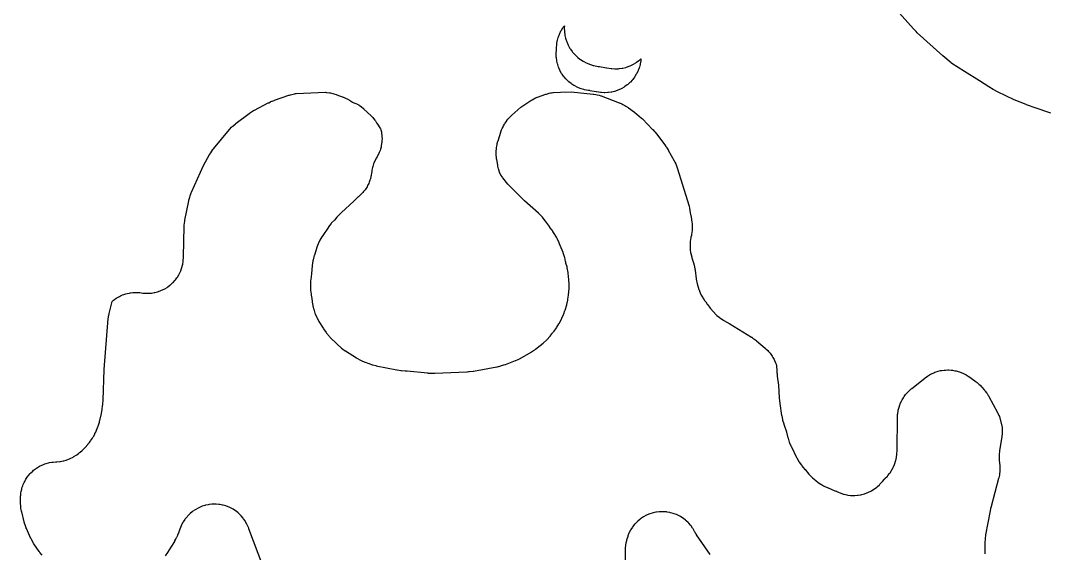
# Model space of a CAD drawing. Header units: millimetres. Extents: x 0 to 300, y 0 to 300.
# Drawn here: x 115.1 to 208.8, y 149.5 to 198.2 of the extents above; entities that cross this region are included whole.
import ezdxf

# ---------------------------------------------------------------- set-up
doc = ezdxf.new("R2010")
doc.units = ezdxf.units.MM
doc.layers.add('CUT', color=7, linetype='CONTINUOUS')

msp = doc.modelspace()

# ---------------------------------------------------------------- linework, layer by layer
at = {"layer": 'CUT'}
for points in [[(209.149, 189.6912), (207.6354, 190.2084), (207.1083, 190.4105), (206.9392, 190.4753), (206.8915, 190.4936), (205.8064, 190.9097), (204.2759, 191.644), (203.9035, 191.8727), (203.4991, 192.1209), (202.628, 192.6558), (201.2584, 193.4967), (200.1299, 194.2485), (200.0958, 194.2722), (200.0419, 194.311), (199.2997, 194.9333), (196.9459, 197.0538), (196.8531, 197.1567), (196.815, 197.1989), (196.6203, 197.4145), (195.0663, 199.1359)], [(117.0574, 149.3334), (116.8477, 149.5916), (116.8002, 149.6545), (116.7949, 149.6619), (116.7897, 149.6693), (116.3058, 150.3691), (116.2965, 150.3828), (116.2731, 150.4177), (116.2243, 150.4974), (116.0476, 150.8144), (116.0086, 150.8911), (116.0044, 150.9001), (116.0003, 150.9091), (115.6133, 151.7659), (115.6062, 151.7818), (115.5888, 151.8221), (115.5537, 151.9135), (115.433, 152.2741), (115.4078, 152.3606), (115.4053, 152.3707), (115.4028, 152.3807), (115.1845, 153.2926), (115.1802, 153.3112), (115.165, 153.3801), (115.153, 153.4421), (115.1229, 153.6254), (115.1119, 153.714), (115.0961, 153.9009), (115.0928, 153.9549), (115.0915, 153.9887), (115.0912, 154.0001), (115.0798, 154.4202), (115.0797, 154.4763), (115.0851, 154.7194), (115.0932, 154.8314), (115.1191, 155.0449), (115.1381, 155.1556), (115.1849, 155.3655), (115.2147, 155.4737), (115.2819, 155.678), (115.3222, 155.7828), (115.4092, 155.9795), (115.4596, 156.0798), (115.5655, 156.267), (115.6255, 156.3619), (115.7493, 156.5377), (115.8184, 156.6262), (115.9589, 156.789), (116.0364, 156.8703), (116.1922, 157.0185), (116.2773, 157.0918), (116.4469, 157.224), (116.5388, 157.2885), (116.7206, 157.4033), (116.8184, 157.4585), (117.0107, 157.5549), (117.1134, 157.6002), (117.3142, 157.6772), (117.4209, 157.7122), (117.6283, 157.7691), (117.7379, 157.7934), (117.9499, 157.8296), (118.0613, 157.8431), (118.3108, 157.8607), (118.3255, 157.8616), (118.3579, 157.8635), (118.392, 157.8662), (118.6712, 157.895), (118.7383, 157.9049), (118.9625, 157.9485), (119.0284, 157.9644), (119.2478, 158.0277), (119.312, 158.0494), (119.553, 158.1429), (119.6174, 158.1714), (119.8746, 158.2997), (119.9383, 158.3354), (120.1467, 158.4658), (120.2067, 158.5074), (120.4016, 158.6572), (120.4483, 158.6968), (120.472, 158.7126), (120.5301, 158.7553), (120.7184, 158.9082), (120.7721, 158.9562), (120.9452, 159.1263), (120.9941, 159.1792), (121.2127, 159.4391), (121.2352, 159.4672), (121.3635, 159.6353), (121.4309, 159.7126), (121.4821, 159.7783), (121.6421, 160.0086), (121.6858, 160.0794), (121.7204, 160.1432), (121.7223, 160.146), (121.7668, 160.2205), (121.869, 160.4167), (121.8732, 160.4244), (121.8798, 160.4374), (121.9528, 160.5774), (121.9872, 160.6534), (122.0319, 160.7685), (122.1467, 161.0479), (122.1733, 161.1237), (122.2795, 161.4875), (122.2897, 161.5264), (122.4631, 162.2629), (122.4703, 162.2971), (122.5309, 162.6208), (122.5406, 162.69), (122.5657, 162.9578), (122.5879, 163.0881), (122.5962, 163.1536), (122.6218, 163.4641), (122.6238, 163.4971), (122.7325, 166.297), (123.094, 170.9532), (123.0956, 170.9725), (123.1033, 171.0539), (123.1093, 171.0941), (123.1145, 171.1262), (123.1252, 171.1867), (123.1313, 171.2184), (123.1629, 171.3716), (123.1698, 171.4032), (123.4331, 172.5179), (123.5656, 172.6283), (123.6536, 172.6947), (123.8281, 172.8136), (123.922, 172.8712), (124.1072, 172.9726), (124.2063, 173.0208), (124.4004, 173.1039), (124.5037, 173.1424), (124.705, 173.2063), (124.8115, 173.2346), (125.0179, 173.2788), (125.1267, 173.2967), (125.3365, 173.3208), (125.4464, 173.328), (125.6575, 173.3318), (125.7677, 173.3284), (125.9784, 173.3117), (126.0873, 173.2977), (126.2461, 173.2696), (126.319, 173.2602), (126.3924, 173.258), (126.4656, 173.2593), (126.5221, 173.2589), (126.6556, 173.2547), (126.7283, 173.2559), (126.9731, 173.2716), (127.0454, 173.2797), (127.2875, 173.3188), (127.3587, 173.3338), (127.5959, 173.3959), (127.6654, 173.4176), (127.8956, 173.5021), (127.9626, 173.5304), (128.1837, 173.6365), (128.2477, 173.671), (128.4577, 173.7978), (128.5181, 173.8383), (128.7149, 173.9846), (128.7712, 174.0307), (128.9531, 174.1951), (129.0047, 174.2465), (129.1701, 174.4275), (129.2166, 174.4835), (129.3639, 174.6796), (129.4047, 174.7398), (129.5326, 174.949), (129.5675, 175.0129), (129.6748, 175.2334), (129.7035, 175.3003), (129.7892, 175.53), (129.8113, 175.5994), (129.8746, 175.8363), (129.89, 175.9074), (129.9304, 176.1493), (129.9389, 176.2216), (129.9627, 176.5639), (129.9644, 176.6002), (130.0236, 179.3404), (130.0241, 179.3566), (130.0256, 179.3973), (130.0324, 179.4879), (130.0731, 179.8383), (130.0858, 179.921), (130.0876, 179.9305), (130.0894, 179.9399), (130.4429, 181.7086), (130.4575, 181.7722), (130.5287, 182.0458), (130.5687, 182.17), (130.6707, 182.4337), (130.696, 182.4939), (131.8007, 184.9257), (132.3479, 185.9238), (132.3564, 185.939), (132.3739, 185.9698), (132.4446, 186.0812), (132.6447, 186.3722), (132.6985, 186.4441), (132.705, 186.4522), (132.7115, 186.4602), (134.1573, 188.2109), (134.3519, 188.4129), (134.3661, 188.4274), (134.4116, 188.4729), (134.4757, 188.5324), (134.7225, 188.7443), (134.7764, 188.7878), (135.9442, 189.6735), (135.957, 189.6831), (135.9899, 189.7073), (136.0638, 189.7573), (136.3562, 189.9393), (136.4271, 189.9799), (136.4355, 189.9844), (136.4439, 189.9887), (137.7033, 190.639), (137.7391, 190.6567), (137.9135, 190.7391), (137.9499, 190.7555), (138.0198, 190.7857), (138.0568, 190.8008), (138.2365, 190.8708), (138.274, 190.8847), (139.5701, 191.3381), (139.5872, 191.3439), (139.6303, 191.3583), (139.7278, 191.3859), (140.111, 191.4763), (140.2026, 191.494), (140.2132, 191.4956), (140.2238, 191.4972), (140.247, 191.5004), (142.9311, 191.6096), (143.0066, 191.6037), (143.0595, 191.5983), (143.288, 191.5695), (143.3928, 191.5513), (143.5917, 191.5072), (143.6943, 191.4793), (143.9136, 191.4086), (143.9638, 191.3912), (144.5298, 191.1791), (144.5832, 191.1576), (144.8119, 191.0585), (144.915, 191.0074), (145.1074, 190.8998), (145.2048, 190.8387), (145.3802, 190.7159), (145.4507, 190.6721), (145.5254, 190.6362), (145.6036, 190.6087), (145.7992, 190.5518), (145.8282, 190.5417), (145.9642, 190.4512), (145.9774, 190.4423), (146.0104, 190.4197), (146.082, 190.3664), (146.3517, 190.1486), (146.4137, 190.0948), (146.4206, 190.0883), (146.4275, 190.0818), (147.0524, 189.4884), (147.0874, 189.4537), (147.2356, 189.3002), (147.3009, 189.2264), (147.4198, 189.0799), (147.4785, 189.0008), (147.5981, 188.8241), (147.6249, 188.7827), (147.9455, 188.262), (147.9785, 188.2048), (147.9942, 188.1755), (148.0334, 187.9951), (148.0515, 187.8866), (148.0761, 187.6773), (148.0837, 187.5675), (148.088, 187.3568), (148.085, 187.2469), (148.069, 187.0367), (148.0553, 186.9276), (148.0192, 186.7199), (147.9951, 186.6126), (147.9391, 186.4094), (147.9047, 186.3049), (147.8294, 186.1081), (147.7851, 186.0074), (147.6877, 185.8118), (147.6332, 185.7146), (147.553, 185.5867), (147.5169, 185.5223), (147.5093, 185.507), (147.4923, 185.4705), (147.3502, 185.1433), (147.3233, 185.0716), (147.2449, 184.8261), (147.2253, 184.7521), (147.172, 184.4998), (147.16, 184.4242), (147.1492, 184.3236), (147.1417, 184.2673), (147.1031, 184.0242), (147.0798, 183.9131), (147.0244, 183.7025), (146.9901, 183.5942), (146.9141, 183.3903), (146.8692, 183.2859), (146.7732, 183.0905), (146.7182, 182.9912), (146.6032, 182.8063), (146.5385, 182.7129), (146.4058, 182.5404), (146.3321, 182.454), (146.181, 182.2936), (146.1333, 182.254), (146.1026, 182.2272), (145.9332, 182.0708), (145.9184, 182.0567), (145.517, 181.6657), (144.3822, 180.6317), (144.3654, 180.6159), (144.1784, 180.4348), (144.1463, 180.4018), (143.9706, 180.2098), (143.9553, 180.1925), (143.7395, 179.9418), (143.4898, 179.6752), (143.4381, 179.6137), (143.2098, 179.3114), (143.1865, 179.2787), (142.6183, 178.4371), (142.5989, 178.407), (142.4233, 178.1184), (142.389, 178.0555), (142.2835, 177.8384), (142.2552, 177.7725), (142.1368, 177.4561), (142.125, 177.4223), (141.9088, 176.7493), (141.8964, 176.7067), (141.7919, 176.3018), (141.7748, 176.2147), (141.7183, 175.8005), (141.7135, 175.7563), (141.6607, 175.074), (141.6102, 174.7646), (141.6048, 174.7252), (141.5639, 174.3535), (141.5594, 174.2743), (141.5581, 174.0071), (141.5587, 173.9938), (141.5567, 173.8002), (141.5575, 173.7569), (141.566, 173.5768), (141.5689, 173.5374), (141.6057, 173.1662), (141.6176, 173.088), (141.6808, 172.7815), (141.7108, 172.4996), (141.7203, 172.4363), (141.7774, 172.14), (141.7841, 172.1087), (141.8455, 171.8495), (141.8558, 171.8105), (141.9628, 171.4459), (141.9896, 171.3698), (142.0932, 171.119), (142.1279, 171.0462), (142.3093, 170.7124), (142.3295, 170.6775), (142.7119, 170.0549), (142.7362, 170.0179), (142.9748, 169.6758), (143.0295, 169.6063), (143.3062, 169.2944), (143.3365, 169.2622), (144.0013, 168.5952), (144.0322, 168.5659), (144.3304, 168.2984), (144.3968, 168.2453), (144.7229, 168.0129), (144.7582, 167.9892), (145.7673, 167.3519), (145.8002, 167.3323), (146.1146, 167.1553), (146.183, 167.1211), (146.5135, 166.9766), (146.549, 166.9622), (146.8754, 166.8386), (146.9048, 166.8282), (147.1836, 166.7355), (147.2435, 166.7183), (147.529, 166.6488), (147.5594, 166.6421), (149.4441, 166.2643), (149.4778, 166.2584), (149.7969, 166.2093), (149.8649, 166.2019), (150.187, 166.1817), (150.2212, 166.1803), (150.3718, 166.1777), (152.2515, 165.9762), (152.2805, 165.9737), (152.5539, 165.9549), (152.612, 165.9532), (152.8861, 165.9554), (152.9152, 165.9562), (155.8379, 166.0913), (155.8632, 166.0929), (155.8665, 166.0932), (155.9916, 166.0972), (156.0666, 166.1033), (156.418, 166.1496), (156.4552, 166.1554), (158.5833, 166.5434), (158.6179, 166.5505), (158.9426, 166.6255), (159.0107, 166.6446), (159.3271, 166.7494), (159.3603, 166.7613), (160.2835, 167.1156), (160.3126, 167.1274), (160.5842, 167.2447), (160.6408, 167.272), (160.9018, 167.4113), (160.9292, 167.4267), (161.7078, 167.8845), (161.7324, 167.8997), (161.9166, 168.0176), (161.9659, 168.0481), (162.0417, 168.1014), (162.0966, 168.1454), (162.2274, 168.2439), (162.2501, 168.2617), (162.7949, 168.7057), (162.8247, 168.7313), (163.0987, 168.9792), (163.1541, 169.0347), (163.4011, 169.3095), (163.4265, 169.3394), (163.46, 169.3807), (163.4676, 169.3891), (163.6275, 169.5839), (163.6602, 169.628), (163.7741, 169.7686), (163.7972, 169.7987), (164.008, 170.0874), (164.0496, 170.1507), (164.2306, 170.459), (164.249, 170.4921), (164.4948, 170.9631), (164.5107, 170.9955), (164.6536, 171.3042), (164.6808, 171.3711), (164.7938, 171.6919), (164.8049, 171.7262), (164.9484, 172.205), (164.9591, 172.2448), (165.0502, 172.6219), (165.0651, 172.7028), (165.1149, 173.0875), (165.119, 173.1284), (165.1621, 173.7063), (165.1639, 173.7403), (165.1734, 174.0609), (165.1724, 174.1289), (165.1532, 174.449), (165.1504, 174.4829), (165.0864, 175.0925), (165.0802, 175.1384), (165.0082, 175.5688), (164.9874, 175.6591), (164.8808, 176.0195), (164.8613, 176.1267), (164.8535, 176.1643), (164.7706, 176.5174), (164.7492, 176.5913), (164.6311, 176.9342), (164.6176, 176.9702), (164.2689, 177.837), (164.2516, 177.8768), (164.0775, 178.2468), (164.0362, 178.3231), (164.0084, 178.3681), (163.9032, 178.5674), (163.8681, 178.6272), (163.6897, 178.9014), (163.6701, 178.9301), (163.6327, 178.9881), (163.6093, 179.0224), (163.4258, 179.2756), (163.4077, 179.2997), (163.3765, 179.3392), (163.0088, 179.8518), (162.9835, 179.885), (162.7366, 180.1919), (162.6807, 180.2541), (162.4017, 180.532), (162.3713, 180.5606), (161.1037, 181.6914), (160.5962, 182.1819), (159.6861, 183.092), (159.5729, 183.2106), (159.1109, 183.8092), (159.0797, 183.8516), (158.9488, 184.0385), (158.8925, 184.1274), (158.8461, 184.2086), (158.8411, 184.2203), (158.8033, 184.3228), (158.7404, 184.5223), (158.7126, 184.6279), (158.6634, 184.8593), (158.6533, 184.913), (158.5581, 185.4965), (158.555, 185.5168), (158.5442, 185.5914), (158.5365, 185.6584), (158.5198, 185.8563), (158.5157, 185.9517), (158.5156, 186.1522), (158.517, 186.21), (158.5188, 186.2461), (158.5195, 186.2583), (158.5241, 186.3347), (158.5279, 186.3816), (158.5487, 186.5842), (158.5621, 186.6773), (158.5951, 186.8544), (158.6162, 186.946), (158.6699, 187.1425), (158.6832, 187.1876), (158.9298, 187.9621), (158.948, 188.0146), (159.0061, 188.1705), (159.0064, 188.1713), (159.0338, 188.2372), (159.06, 188.2954), (159.1418, 188.4646), (159.1844, 188.5443), (159.2802, 188.708), (159.309, 188.7546), (159.3277, 188.7833), (159.334, 188.7928), (159.4808, 189.0132), (159.4865, 189.0216), (159.5884, 189.1529), (159.678, 189.2551), (159.8849, 189.4645), (159.9342, 189.5115), (160.7661, 190.2587), (160.7762, 190.2676), (161.6795, 190.8608), (161.693, 190.8695), (161.7271, 190.8912), (161.8049, 190.9366), (162.1009, 191.0936), (162.1915, 191.1316), (162.2421, 191.1515), (162.2741, 191.1631), (162.2849, 191.167), (163.0353, 191.432), (163.0942, 191.451), (163.3515, 191.5265), (163.472, 191.5548), (163.5573, 191.57), (163.6862, 191.5861), (163.7502, 191.5923), (164.3793, 191.6352), (165.3665, 191.6487), (167.3701, 191.44), (167.4181, 191.434), (167.6256, 191.4035), (167.7206, 191.3853), (167.9012, 191.3428), (167.9132, 191.3394), (168.0659, 191.2889), (168.1103, 191.2732), (169.7305, 190.6614), (169.78, 190.6414), (169.9922, 190.5497), (170.0881, 190.5029), (170.2674, 190.4046), (170.3584, 190.3489), (170.5499, 190.2193), (170.5934, 190.1884), (171.1328, 189.7851), (171.7844, 189.2461), (171.8499, 189.192), (171.8634, 189.1808), (171.8676, 189.1773), (172.8, 188.2261), (172.8253, 188.1994), (172.9456, 188.0686), (172.97, 188.0411), (173.0152, 187.9886), (173.0386, 187.9606), (173.1495, 187.8231), (173.172, 187.7943), (173.8794, 186.8574), (173.9031, 186.8249), (174.0147, 186.6657), (174.0372, 186.6323), (174.079, 186.568), (174.1004, 186.5339), (174.2005, 186.3672), (174.2206, 186.3324), (174.7584, 185.3609), (174.7672, 185.3446), (174.7994, 185.2841), (174.8268, 185.2292), (174.9029, 185.0656), (174.9365, 184.9855), (175.0006, 184.815), (175.0179, 184.7653), (175.0281, 184.734), (175.0314, 184.7235), (176.1353, 181.1988), (176.1657, 181.0198), (176.2345, 180.6136), (176.3059, 180.1922), (176.3791, 179.7603), (176.3925, 179.6301), (176.397, 179.5706), (176.4099, 179.3124), (176.4097, 179.1931), (176.3972, 178.9649), (176.3844, 178.8463), (176.3434, 178.5911), (176.3324, 178.5324), (176.2993, 178.3785), (176.2921, 178.3404), (176.2336, 177.9798), (176.2251, 177.9028), (176.2098, 177.6423), (176.2092, 177.5648), (176.2205, 177.3041), (176.2278, 177.227), (176.2655, 176.9688), (176.2806, 176.8928), (176.37, 176.5387), (176.3804, 176.5014), (176.5488, 175.9535), (176.5533, 175.9383), (176.5646, 175.8999), (176.5862, 175.8134), (176.6571, 175.4743), (176.671, 175.3933), (176.6722, 175.3839), (176.6734, 175.3746), (176.7729, 174.5877), (176.7801, 174.5418), (176.8616, 174.111), (176.8844, 174.0209), (177.0179, 173.6034), (177.0334, 173.5595), (177.0698, 173.4659), (177.0824, 173.4354), (177.208, 173.1498), (177.2372, 173.0904), (177.3443, 172.8949), (177.3786, 172.8384), (177.5023, 172.6529), (177.5414, 172.5995), (177.6276, 172.492), (177.6451, 172.4614), (177.7823, 172.2473), (177.8262, 172.1859), (178.047, 171.9068), (178.0711, 171.8778), (178.3193, 171.5944), (178.3468, 171.5646), (178.6129, 171.2915), (178.6723, 171.2366), (178.8821, 171.0628), (178.947, 171.0146), (179.2648, 170.8039), (179.2991, 170.7825), (179.8324, 170.4684), (181.8394, 169.2446), (181.8522, 169.2366), (181.8846, 169.2163), (181.9549, 169.1684), (182.221, 168.9721), (182.2824, 168.9235), (182.2893, 168.9176), (182.2962, 168.9117), (183.0799, 168.2352), (183.1225, 168.1964), (183.303, 168.0239), (183.3822, 167.9402), (183.5256, 167.7723), (183.596, 167.681), (183.7217, 167.4995), (183.7824, 167.4015), (183.8892, 167.2083), (183.9397, 167.1047), (184.0264, 166.9016), (184.0662, 166.7935), (184.1162, 166.6334), (184.1366, 166.1777), (184.1376, 166.1597), (184.1516, 165.9566), (184.1549, 165.9207), (184.1784, 165.7185), (184.1807, 165.7006), (184.2999, 164.8528), (184.3566, 163.7065), (184.3578, 163.6871), (184.3742, 163.4679), (184.3781, 163.4293), (184.4058, 163.2112), (184.4085, 163.192), (184.5746, 162.1056), (184.5811, 162.0693), (184.6502, 161.7286), (184.6684, 161.6571), (184.7702, 161.3247), (184.7819, 161.2897), (184.845, 161.1146), (184.8958, 160.9257), (184.9144, 160.8662), (185.0139, 160.5894), (185.021, 160.5707), (185.1547, 160.0566), (185.1654, 160.0193), (185.2753, 159.6708), (185.3024, 159.5981), (185.4472, 159.2626), (185.4635, 159.2274), (185.945, 158.252), (185.9629, 158.218), (186.139, 157.9023), (186.1797, 157.8373), (186.379, 157.5522), (186.4268, 157.4907), (186.5543, 157.3432), (186.6878, 157.1765), (186.7096, 157.1505), (187.0652, 156.7448), (187.0917, 156.7161), (187.3481, 156.4523), (187.4053, 156.3992), (187.6875, 156.163), (187.718, 156.1388), (187.894, 156.0063), (187.92, 155.9875), (188.1696, 155.8156), (188.224, 155.7814), (188.412, 155.674), (188.4691, 155.6445), (188.744, 155.5171), (188.7735, 155.5042), (189.4454, 155.2266), (189.4624, 155.2194), (189.5468, 155.1829), (189.5783, 155.1692), (189.6057, 155.158), (189.6121, 155.1555), (189.663, 155.1343), (189.912, 155.0235), (189.9811, 154.9967), (190.2181, 154.9179), (190.2895, 154.898), (190.5331, 154.8427), (190.6061, 154.8298), (190.8539, 154.7985), (190.9278, 154.7928), (191.1775, 154.7857), (191.2516, 154.7873), (191.5007, 154.8046), (191.5744, 154.8133), (191.8206, 154.8548), (191.8931, 154.8707), (192.1341, 154.936), (192.2047, 154.9589), (192.4382, 155.0474), (192.5062, 155.077), (192.73, 155.1878), (192.7948, 155.2239), (193.0067, 155.3561), (193.0677, 155.3983), (193.2657, 155.5504), (193.3223, 155.5984), (193.5046, 155.7691), (193.5562, 155.8224), (193.7746, 156.0711), (193.97, 156.2925), (194.0083, 156.3338), (194.234, 156.5654), (194.2811, 156.6185), (194.4329, 156.8065), (194.4752, 156.8643), (194.6085, 157.0656), (194.6452, 157.1271), (194.7589, 157.34), (194.7896, 157.4047), (194.8827, 157.6274), (194.9072, 157.6947), (194.979, 157.9252), (194.997, 157.9945), (195.0514, 158.2526), (195.0619, 158.3151), (195.0896, 158.5374), (195.0945, 158.5933), (195.1104, 158.907), (195.1113, 158.9349), (195.1524, 161.9094), (195.1543, 161.9604), (195.1672, 162.1813), (195.1778, 162.2828), (195.2066, 162.4763), (195.2262, 162.5765), (195.2723, 162.7666), (195.3008, 162.8647), (195.3719, 163.0741), (195.3895, 163.1221), (195.3897, 163.1227), (195.413, 163.178), (195.5202, 163.4149), (195.5753, 163.5215), (195.6916, 163.7198), (195.7577, 163.82), (195.8942, 164.005), (195.9704, 164.0977), (196.1256, 164.2674), (196.2111, 164.3515), (196.4058, 164.5238), (196.4518, 164.5624), (197.6484, 165.514), (197.6932, 165.5479), (197.8906, 165.6896), (197.9849, 165.7505), (198.171, 165.858), (198.2708, 165.9093), (198.4665, 165.9981), (198.5709, 166.0393), (198.7744, 166.1084), (198.8823, 166.1392), (199.0917, 166.1879), (199.2021, 166.208), (199.4152, 166.2359), (199.527, 166.245), (199.7419, 166.2518), (199.8541, 166.2498), (200.0686, 166.2355), (200.18, 166.2225), (200.392, 166.1872), (200.5016, 166.1633), (200.7092, 166.1073), (200.8159, 166.0728), (201.0169, 165.9966), (201.1198, 165.9517), (201.3123, 165.8562), (201.4103, 165.8014), (201.6163, 165.6725), (201.6631, 165.6416), (202.2153, 165.2571), (202.2533, 165.2295), (202.4152, 165.1065), (202.4876, 165.0467), (202.6214, 164.9265), (202.6886, 164.8609), (202.8282, 164.7131), (202.8597, 164.6783), (203.0637, 164.4435), (203.0766, 164.4284), (203.1236, 164.3723), (203.1643, 164.3209), (203.2795, 164.1663), (203.3318, 164.0897), (203.4351, 163.9247), (203.4637, 163.8763), (203.4808, 163.8457), (203.4865, 163.8354), (204.294, 162.3554), (204.3189, 162.3069), (204.422, 162.0944), (204.4648, 161.9941), (204.4744, 161.9684), (204.6996, 161.0341), (204.7146, 160.8256), (204.7173, 160.7233), (204.7138, 160.5271), (204.7073, 160.4249), (204.6834, 160.2044), (204.6767, 160.1536), (204.4825, 158.8931), (204.4775, 158.8546), (204.4403, 158.4903), (204.4364, 158.4127), (204.4365, 158.1512), (204.4405, 158.0736), (204.4826, 157.6647), (204.4871, 157.608), (204.4872, 157.6054), (204.4901, 157.5682), (204.502, 157.4511), (204.5079, 157.3329), (204.5075, 157.1061), (204.5011, 156.9879), (204.4771, 156.7624), (204.4585, 156.6455), (204.4051, 156.3947), (204.3912, 156.3371), (203.7045, 153.7741), (203.7009, 153.7604), (203.6593, 153.5925), (203.6527, 153.5634), (203.6206, 153.4083), (203.6178, 153.394), (203.2048, 151.1832), (203.1996, 151.1515), (203.1567, 150.8521), (203.1503, 150.7883), (203.1328, 150.4863), (203.1316, 150.4542), (203.1158, 149.4507)], [(137.6419, 147.2249), (135.9367, 151.7543), (135.9227, 151.7888), (135.7832, 152.1106), (135.7503, 152.1773), (135.6287, 152.3964), (135.5894, 152.4595), (135.447, 152.6657), (135.4017, 152.7247), (135.2398, 152.9159), (135.189, 152.9702), (135.0091, 153.1447), (134.9532, 153.1938), (134.7572, 153.3498), (134.6968, 153.3932), (134.4864, 153.5294), (134.422, 153.5667), (134.1994, 153.6816), (134.1317, 153.7124), (133.8988, 153.805), (133.8285, 153.8291), (133.5877, 153.8984), (133.5153, 153.9155), (133.2689, 153.961), (133.1952, 153.9709), (132.9455, 153.9921), (132.8712, 153.9948), (132.6206, 153.9915), (132.5464, 153.9869), (132.2973, 153.9591), (132.2239, 153.9472), (131.9788, 153.8952), (131.9069, 153.8763), (131.668, 153.8005), (131.5983, 153.7746), (131.368, 153.6759), (131.3011, 153.6433), (131.0816, 153.5226), (131.0182, 153.4836), (130.8115, 153.342), (130.7523, 153.297), (130.5604, 153.1358), (130.5058, 153.0853), (130.3306, 152.9061), (130.2813, 152.8505), (130.1245, 152.6551), (130.0808, 152.5948), (129.9438, 152.385), (129.9062, 152.3208), (129.7904, 152.0987), (129.7593, 152.0311), (129.6283, 151.7058), (129.6153, 151.6709), (129.609, 151.6528), (129.5967, 151.619), (129.5347, 151.4568), (129.5213, 151.4234), (129.4153, 151.1703), (129.3987, 151.1326), (129.3151, 150.9519), (129.2972, 150.9148), (129.2617, 150.8447), (129.2424, 150.8083), (129.146, 150.6341), (129.1254, 150.5984), (128.5986, 149.7221), (128.5896, 149.7075), (128.5668, 149.6708), (128.5126, 149.5913), (128.289, 149.2915)], [(178.0383, 149.3951), (176.8121, 151.2042), (176.8019, 151.2194), (176.7544, 151.292), (176.7392, 151.3159), (176.7155, 151.3541), (176.7106, 151.3621), (176.7054, 151.3707), (176.6945, 151.3889), (176.6833, 151.407), (176.6531, 151.4542), (176.6246, 151.5014), (176.4857, 151.7443), (176.4458, 151.8066), (176.3016, 152.0099), (176.2559, 152.0681), (176.0926, 152.2564), (176.0414, 152.3098), (175.8606, 152.4814), (175.8045, 152.5296), (175.6078, 152.6827), (175.5473, 152.7253), (175.3366, 152.8585), (175.2723, 152.895), (175.0497, 153.0071), (174.9821, 153.0372), (174.7496, 153.1271), (174.6794, 153.1505), (174.4393, 153.2174), (174.3672, 153.2338), (174.1217, 153.2771), (174.0483, 153.2864), (173.7998, 153.3056), (173.7258, 153.3077), (173.4766, 153.3026), (173.4028, 153.2975), (173.1553, 153.2683), (173.0823, 153.256), (172.8388, 153.2028), (172.7674, 153.1835), (172.5302, 153.1069), (172.461, 153.0808), (172.2324, 152.9815), (172.1661, 152.9487), (171.9482, 152.8276), (171.8853, 152.7886), (171.6803, 152.6469), (171.6215, 152.6019), (171.4312, 152.441), (171.3771, 152.3905), (171.2034, 152.2118), (171.1544, 152.1563), (170.9989, 151.9616), (170.9556, 151.9016), (170.8197, 151.6926), (170.7824, 151.6287), (170.6675, 151.4076), (170.6366, 151.3403), (170.5437, 151.109), (170.5195, 151.0391), (170.4217, 150.7043), (170.4121, 150.6685), (170.3985, 150.6115), (170.3917, 150.5807), (170.3344, 150.2894), (170.3248, 150.2272), (170.3012, 150.0163), (170.2968, 149.9534), (170.2883, 149.6566), (170.2881, 149.6252), (170.3009, 148.6312)]]:
    msp.add_lwpolyline(points, dxfattribs=at)
msp.add_lwpolyline([(164.7288, 197.4648), (164.738, 197.2057), (164.7444, 197.129), (164.7785, 196.8719), (164.7922, 196.7962), (164.8508, 196.5436), (164.8718, 196.4696), (164.9544, 196.2238), (164.9824, 196.1521), (165.0882, 195.9154), (165.1229, 195.8467), (165.251, 195.6212), (165.2922, 195.5562), (165.4414, 195.3441), (165.4886, 195.2834), (165.6575, 195.0866), (165.7103, 195.0307), (165.8973, 194.851), (165.9553, 194.8004), (166.1587, 194.6396), (166.2213, 194.5948), (166.4392, 194.4542), (166.5058, 194.4157), (166.7361, 194.2967), (166.8062, 194.2647), (167.0469, 194.1684), (167.1197, 194.1433), (167.3686, 194.0706), (167.4434, 194.0526), (167.8187, 193.9812), (167.8449, 193.9767), (167.8811, 193.9711), (167.9083, 193.9665), (167.9511, 193.9588), (167.9607, 193.957), (168.5815, 193.8404), (168.6112, 193.8354), (169.0001, 193.7774), (169.0775, 193.7696), (169.339, 193.7563), (169.4168, 193.7561), (169.6783, 193.7683), (169.7557, 193.7756), (170.0149, 193.8131), (170.0912, 193.8279), (170.3455, 193.8904), (170.42, 193.9125), (170.6671, 193.9994), (170.7391, 194.0287), (170.9765, 194.1391), (171.0453, 194.1752), (171.271, 194.3081), (171.3359, 194.3508), (171.5476, 194.505), (171.6081, 194.5537), (171.7258, 194.6583), (171.7181, 194.5436), (171.7097, 194.4702), (171.6692, 194.2248), (171.6536, 194.1526), (171.5895, 193.9122), (171.567, 193.8419), (171.4798, 193.6089), (171.4506, 193.5411), (171.3412, 193.3176), (171.3056, 193.2529), (171.175, 193.0412), (171.1333, 192.9803), (170.9828, 192.7822), (170.9353, 192.7256), (170.7663, 192.543), (170.7136, 192.4913), (170.5277, 192.3261), (170.4702, 192.2797), (170.2691, 192.1332), (170.2074, 192.0927), (169.993, 191.9665), (169.9277, 191.9321), (169.7021, 191.8272), (169.6337, 191.7994), (169.399, 191.7169), (169.3282, 191.6959), (169.0866, 191.6365), (169.0141, 191.6224), (168.7679, 191.5869), (168.6944, 191.5799), (168.4459, 191.5683), (168.372, 191.5685), (168.1236, 191.5812), (168.0501, 191.5885), (167.6806, 191.6436), (167.6524, 191.6484), (167.0627, 191.7592), (167.0536, 191.7609), (167.0129, 191.7682), (166.9871, 191.7725), (166.9527, 191.7779), (166.9277, 191.7822), (166.5712, 191.85), (166.5001, 191.8671), (166.2636, 191.9361), (166.1945, 191.96), (165.9658, 192.0515), (165.8993, 192.0819), (165.6804, 192.1949), (165.6172, 192.2315), (165.4102, 192.365), (165.3507, 192.4076), (165.1575, 192.5604), (165.1024, 192.6085), (164.9248, 192.7791), (164.8746, 192.8323), (164.7142, 193.0192), (164.6693, 193.0769), (164.5276, 193.2784), (164.4884, 193.3402), (164.3668, 193.5544), (164.3337, 193.6196), (164.2332, 193.8445), (164.2066, 193.9126), (164.1282, 194.1461), (164.1082, 194.2164), (164.0526, 194.4564), (164.0395, 194.5283), (164.0072, 194.7725), (164.0011, 194.8454), (163.9924, 195.0916), (163.9933, 195.1645), (164.0138, 195.5019), (164.0149, 195.5175), (164.0245, 195.6359), (164.0261, 195.6587), (164.0453, 195.9733), (164.0536, 196.048), (164.0939, 196.2978), (164.1095, 196.3713), (164.1743, 196.6159), (164.1971, 196.6875), (164.2857, 196.9246), (164.3155, 196.9935), (164.4271, 197.2207), (164.4635, 197.2864), (164.5969, 197.5014), (164.6397, 197.5632), (164.739, 197.6927), (164.7298, 197.5416)], close=True, dxfattribs=at)

doc.saveas('drawing.dxf')
